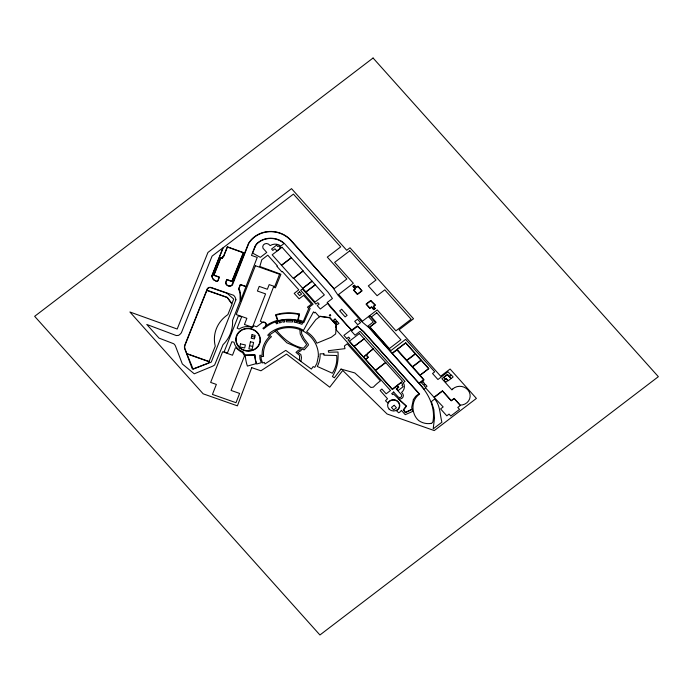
<?xml version="1.0" encoding="UTF-8"?>
<svg xmlns="http://www.w3.org/2000/svg" width="693" height="693" viewBox="0 0 693 693"><rect width="100%" height="100%" fill="white"/><g stroke="black" fill="none" stroke-linecap="round" stroke-linejoin="round"><path stroke-width="1.04" d="M299.515 360.421L299.584 355.448L295.98 352.365L298.432 350.277L299.722 350.121L300.398 348.64L286.928 342.853L275.043 331.159M300.944 361.46L301.481 357.553L300.84 354.513L297.799 352.442L300.944 350.693L301.724 349.029L304.175 349.878L308.29 345.27A1.455 1.343 7.1 0 0 308.134 343.988L304.062 338.556L301.663 333.775L301.507 330.492M346.665 338.539L348.648 337.127L349.826 338.435L347.947 339.873L392.368 389.501L397.219 385.793L398.423 387.136L396.197 388.834L401.351 394.586A2.07 1.914 7.1 0 1 398.206 396.994L393.607 392.021M393.763 392.03L391.71 393.607L392.602 394.612L393.459 393.962L406.211 406.167L403.326 409.823L405.353 412.681L412.318 409.277L412.621 411.443L405.24 414.683L401.36 410.351A6.566 6.072 7.1 0 1 398.674 412.777L396.396 410.663A6.228 5.761 7.1 0 0 399.48 407.354L399.774 405.881A6.228 5.761 7.1 0 0 395.46 400.034A6.228 5.761 7.1 0 0 388.331 402.269L387.941 403.031L385.499 400.762L387.517 398.744L380.171 390.531L381.852 389.024L386.148 393.823L390.48 390.514L336.252 329.937L336.27 324.748L329.894 317.628L319.906 316.233L319.274 316.701L315.246 312.205L314.414 312.829L313.522 311.833L303.525 330.284L299.489 328.309A30.05 27.789 7.1 0 0 269.984 332.891L267.741 335.161L269.49 336.651A27.174 25.121 7.1 0 0 262.188 355.292L259.788 355.318L259.996 358.948L261.313 362.69L256.791 363.981A27.088 25.043 7.1 0 1 255.041 354.842L245.123 355.085L242.983 351.654L242.16 351.429A14.033 12.976 7.1 0 1 234.606 344.23L234.043 342.247L231.886 341.718L227.399 353.014L224.116 351.845L238.461 315.696L241.658 316.831L237.162 328.153L239.102 329.054A14.033 12.976 7.1 0 1 249.48 326.706L252.659 327.572L253.421 325.649L256.627 326.784L261.937 322.73A2.607 2.408 7.1 0 1 265.454 323.198A2.607 2.408 7.1 0 1 265.289 326.464L262.924 328.265L263.643 328.967A36.114 33.394 7.1 0 1 296.907 320.521L303.768 322.721L310.161 308.472L309.113 307.302L313.097 304.262L300.641 290.341L302.399 288.998L315.939 304.123L317.827 302.685L319.126 304.149L317.247 305.578L320.313 309.009L327.642 303.413L330.743 307.562L351.212 329.773L343.901 335.351L346.769 338.556M431.081 423.406L429.14 423.622A15.549 14.38 7.1 0 1 418.728 420.582C410.975 413.955 410.871 399.896 419.611 394.126L363.617 331.583L357.164 325.927L351.775 330.05L347.21 325.606L327.157 302.52L332.432 298.501L328.213 292.403L284.797 243.901C278.239 237.145 266.51 236.348 258.948 241.892A11.694 10.819 7.1 0 0 254.747 246.994L251.498 255.422L257.233 257.406L246.041 286.46L240.306 284.476L238.609 288.886L240.09 293.286L240.099 301.204L232.562 320.391A36.053 33.333 7.1 0 1 223.033 344.69L214.665 364.925A10.724 9.919 7.1 0 1 212.162 366.398L194.265 373.813L182.32 363.964L175.537 346.214A5.942 5.501 7.1 0 0 173.648 343.728L158.992 338.08L146.786 324.454L176.273 335.551L178.56 335.377A10.395 9.615 7.1 0 0 181.41 332.709L212.075 256.115L222.955 247.808L211.668 276.42L213.496 279.816L217.152 281.583L218.148 280.63L219.395 277.07L213.99 275.13L220.876 257.935L222.314 258.446L223.007 256.713L223.518 256.895L227.443 247.072L243.286 252.763L231.834 281.263L226.767 279.435L225.571 282.415A3.933 3.63 7.1 0 0 232.458 285.014L248.796 243.347A25.797 23.857 7.1 0 1 290.194 239.778L332.683 287.24L337.985 295.157L361.434 321.353L369.43 328.066L419.793 384.312C428.863 394.083 435.447 407.917 432.986 421.413A2.876 2.659 7.1 0 1 431.167 423.38L430.206 423.536M251.602 336.495L254.773 337.144M249.558 345.781L252.72 346.431M276.464 330.284C283.454 339.007 292.255 346.015 303.482 348.215L306.696 344.603L302.494 338.712L300.242 334.043L299.87 329.721M451.082 378.525L449.367 376.611L451.42 375.052L453.135 376.966L448.198 380.743L446.041 378.343L445.105 379.054L443.702 377.477L447.427 374.636L450.987 378.612M292.619 320.487L292.515 321.959L286.313 321.786L286.183 320.313L292.619 320.487M240.67 295.954L240.488 301.013L245.954 286.677L240.454 284.771L238.842 288.964L239.847 290.558L240.67 295.954M336.235 327.391L335.629 333.939L331.263 337.266L316.883 343.191A27.72 25.624 7.1 0 0 306.661 331.774L315.826 319.646L319.984 316.467L329.773 317.844L336.01 324.818L335.681 327.339L336.235 327.391M434.511 418.026L433.203 428.846L441.9 422.219C439.847 414.466 440.306 405.318 434.693 399.021L431.375 401.559L433.844 409.572L434.511 418.026M212.093 275.502L212.534 278.378L213.669 279.651L216.051 281.133L217.065 281.332L217.931 280.509L219.083 277.2L213.669 275.26L220.729 257.64L222.167 258.151L222.86 256.419L223.371 256.601L227.295 246.777L243.607 252.633L231.982 281.557L226.914 279.729L225.875 283.116A3.682 3.404 7.1 0 0 231.722 285.325L248.57 243.234A26.048 24.082 7.1 0 1 290.384 239.622L334.078 288.738L346.864 278.984L327.287 257.112L340.679 246.89L293.434 194.109L223.276 247.661L212.093 275.502M294.438 320.746L294.178 322.193L296.188 322.54L296.604 321.119L294.438 320.746M318.33 356.514L316.892 363.34L314.769 367.342L313.167 366.588L311.365 369.074L285.767 350.381L265.012 363.912L264.336 362.387L262.621 363.011L261.218 359.199L261.018 356.566L263.548 356.453A26.395 24.402 7.1 0 1 271.439 336.677L269.404 335.005L276.62 330.197A28.907 26.724 7.1 0 1 298.666 329.158C310.187 332.943 319.014 344.152 318.33 356.514M413.374 399.566L411.737 407.112L411.928 409.242L405.44 412.396L403.629 409.84L406.531 406.159L398.258 398.839L398.735 398.882A3.699 3.422 7.1 0 0 402.85 393.867L401.585 392.455A8.611 7.961 7.1 0 0 403.317 382.683L404.963 381.427L360.1 331.315L355.033 335.187L351.334 331.055L357.501 326.342L363.461 331.644L419.057 393.745L415.635 396.353L413.374 399.566M240.488 343.901L239.821 346.968L244.69 347.973L245.365 344.915L240.488 343.901M250.433 341.814L248.882 348.839L252.044 349.489L253.595 342.463L250.433 341.814M251.992 334.736L251.221 338.245L254.383 338.903L255.163 335.386L251.992 334.736M299.012 314.457L297.704 320.348A37.101 34.295 7.1 0 0 278.04 320.755L276.161 315.142A44.863 41.485 7.1 0 1 299.012 314.457M299.506 314.102L298.198 319.958A20.677 19.118 7.1 0 1 303.274 321.439L308.706 308.584L307.441 307.172L311.452 304.106L303.629 295.374L299.099 298.83L294.204 293.364L298.813 289.839L282.363 271.465L281.852 271.855L276.871 266.285L277.373 265.895L267.784 255.18L261.807 259.736L259.806 266.493L280.89 274.246L275.442 287.829L273.466 287.11L260.377 321.309L262.543 322.228A2.737 2.538 7.1 0 1 266.147 325.641A39.38 36.408 7.1 0 1 276.819 320.547L277.512 320.339L275.519 314.787A42.516 39.302 7.1 0 1 299.506 314.102M297.332 321.301L296.907 322.713L299.055 323.293L299.627 321.924L297.332 321.301M251.724 367.671L237.404 405.847L203.162 393.823L129.912 311.997L177.191 329.028L207.935 252.451L291.528 188.643L346.717 250.294L350.008 247.782L413.548 318.754L399.099 329.781L440.67 376.212L450.095 369.022L476.403 398.414L434.268 430.578L387.066 413.981L342.74 370.478L329.738 387.188L286.547 354.062L260.94 370.781L251.724 367.671M254.981 247.08L252.65 253.118L260.334 257.337L266.744 252.443L263.002 248.259A3.751 3.465 7.1 0 1 268.468 244.092L270.209 245.617A8.662 8.013 7.1 0 1 280.804 246.006L284.017 243.546C277.538 237.301 266.32 236.781 259.095 242.082A11.452 10.586 7.1 0 0 254.981 247.08M244.525 355.83L231.081 390.436L239.605 393.416L236.001 402.702L212.439 394.43L216.355 384.416L210.655 382.415L222.644 351.758L232.501 355.223L235.325 347.99L236.07 347.652A19.906 18.399 7.1 0 0 242.619 352.642L244.525 355.83M255.396 265.722L236.226 314.553L246.864 318.304L244.447 324.48L252.46 327.304L265.575 293.901L257.406 291.025L259.225 286.391L267.351 289.258L269.17 284.606L274.723 286.564L279.556 274.246L255.396 265.722M209.017 361.729L208.515 362.993L193.044 368.971L186.911 353.863L209.017 361.729M209.355 360.888L209.104 361.512L186.807 353.586L185.213 349.35A6.055 5.596 7.1 0 1 185.057 345.131L206.861 290.48L227.252 297.54L232.042 304.192L227.867 314.639A33.212 30.7 7.1 0 0 215.263 346.128L209.355 360.888M235.889 299.783L211.244 362.127L192.966 369.204L192.186 368.607L184.988 349.437A6.306 5.83 7.1 0 1 184.823 345.045L207.372 288.522L208.792 287.439L210.672 287.344L233.541 295.261A7.762 7.173 7.1 0 1 235.889 299.783M207.579 288.669L206.982 290.176L227.365 297.427L231.904 303.586L233.723 299.073L227.018 293.252L210.637 287.578L208.888 287.664L207.579 288.669M300.251 322.098L299.679 323.458L301.949 324.307L302.607 322.973L300.251 322.098M341.043 369.066L334.347 377.789L332.415 376.533A44.413 41.06 7.1 0 0 337.863 360.395A58.359 53.95 7.1 0 0 338.054 352.789L338.011 352.018L328.56 352.243L328.309 350.71L344.993 348.648L344.412 345.972L347.21 343.832L380.414 380.916A52.183 48.241 7.1 0 0 373.38 387.153L370.85 387.456L354.816 372.947L341.043 369.066M452.668 389.05L451.931 389.89L441.917 378.707L447.522 374.428L449.307 376.42L451.013 375.112L448.05 371.803L437.933 379.53L432.536 373.501L434.702 371.846L405.622 339.362L390.878 350.615L369.716 326.966L375.701 322.401L369.75 315.765L368.546 316.684L373.293 321.985L367.862 326.134L392.073 353.187L405.726 342.766L428.863 368.615L420.045 375.346L424.099 379.868L419.265 383.55L424.107 389.241L425.727 388.011L434.009 397.254L442.446 390.809L451.238 400.623L454.158 398.397L460.195 405.136A10.178 9.407 7.1 0 0 469.308 392.108A10.178 9.407 7.1 0 0 452.668 389.05M373.068 58.013L34.65 316.32L319.932 634.987L658.35 376.68L373.068 58.013M276.568 245.192L271.561 249.021L272.817 250.424L274.965 248.778L276.879 250.918L280.223 248.363L279.695 247.773L280.483 247.167A4.461 4.123 7.1 0 0 278.69 245.937L277.824 246.595L276.568 245.192M282.051 247.262L272.158 254.807L281.445 265.185L291.337 257.64L282.051 247.262M291.467 257.805L281.583 265.341L293.269 278.395L303.144 270.85L291.467 257.805M303.058 271.119L293.719 278.239L302.676 288.245L312.006 281.115L303.058 271.119M349.818 250.779L334.641 262.361L353.335 283.238L338.6 294.49L362.474 321.154L377.209 309.91L395.928 330.821L411.105 319.23L384.797 289.847L377.105 295.712L368.321 285.897L376.004 280.024L349.818 250.779M312.136 281.263L302.806 288.392L305.882 291.831L315.22 284.702L312.136 281.263M299.584 291.848L297.618 293.347L299.619 295.582L301.576 294.083L299.584 291.848M315.384 284.892L306.055 292.022L315.02 302.044L324.359 294.915L315.384 284.892M354.426 285.23L352.884 286.408L355.093 288.886L353.491 290.107L357.371 294.438L362.084 290.852L357.865 286.14L356.306 287.326L354.426 285.23M354.4 285.559L353.231 286.443L355.448 288.92L353.846 290.142L357.406 294.118L361.729 290.817L357.831 286.46L356.271 287.647L354.4 285.559M330.119 314.761L329.314 315.376L329.955 316.086L330.752 315.471L330.119 314.761M341.684 309.303L339.7 310.819L345.14 316.892L347.124 315.384L341.684 309.303M335.04 319.031L333.584 320.14L335.256 322.011L336.703 320.902L335.04 319.031M337.274 321.535L335.819 322.643L337.491 324.506L338.938 323.397L337.274 321.535M370.746 300.528L366.043 304.114L369.863 308.385L371.448 307.172L373.7 309.693L375.303 308.472L373.536 306.497L375.389 305.085L370.746 300.528M370.712 300.849L366.389 304.149L369.889 308.056L371.474 306.852L373.735 309.373L374.956 308.437L373.189 306.462L375.043 305.05L370.712 300.849M357.501 319.239L354.712 321.361L357.735 324.74L360.525 322.609L357.501 319.239M376.767 312.829L371.361 316.961L376.117 322.271L369.889 327.018L389.249 348.648L400.883 339.769L376.767 312.829M359.407 333.541L349.385 341.199L354.062 346.422L364.085 338.764L359.407 333.541M364.18 338.868L354.149 346.517L363.487 356.956L373.137 348.874L364.18 338.868M373.232 348.986L367.385 353.447L367.775 353.88L366.285 355.015L368.338 357.311L365.627 359.381L375.355 370.244L385.585 362.43L373.232 348.986M366.173 355.102L363.574 357.086L365.506 359.243L368.104 357.259L366.173 355.102M405.648 343.009L397.141 349.506L406.73 360.221L415.246 353.725L405.648 343.009M396.942 349.948L392.333 353.465L418.918 383.177L423.536 379.651L396.942 349.948M385.767 362.63L375.537 370.443L392.264 389.128L402.494 381.315L385.767 362.63M415.488 353.993L406.973 360.49L412.482 366.649L420.998 360.143L415.488 353.993M421.179 360.351L412.673 366.848L420.088 375.138L428.603 368.641L421.179 360.351M400.814 382.831L397.262 385.542L398.787 387.248L396.621 388.894L398.12 390.566L403.205 386.685L401.94 385.273L402.564 384.788A11.885 10.993 7.1 0 0 401.697 382.683L400.814 382.831M422.912 381.678L421.457 382.787L423.128 384.65L424.584 383.541L422.912 381.678M394.213 405.292L391.458 407.389L393.693 409.884L396.448 407.787L394.213 405.292M425.337 384.39L423.891 385.499L425.554 387.361L427.009 386.252L425.337 384.39M446.058 378.776L444.031 380.327L445.738 382.224L447.765 380.682L446.058 378.776M442.498 391.095L434.173 397.444L443.173 406.938L440.609 408.905L446.803 415.817L449.073 414.085L450.796 416.017L459.511 409.364L457.787 407.432L460.351 405.474L454.158 398.562L451.204 400.814L442.498 391.095M277.469 321.933L275.875 322.418L276.472 323.796L277.988 323.328L277.469 321.933M279.218 321.396L279.504 322.869L281.315 322.479L280.942 321.041L279.218 321.396M256.349 363.591L247.384 366.077A47.28 43.711 7.1 0 1 245.287 355.258L254.695 355.067A33.585 31.046 7.1 0 0 256.349 363.591M284.425 320.504L282.666 320.694L282.961 322.15L284.632 321.968L284.425 320.504M323.856 353.802L320.079 353.846A27.555 25.476 7.1 0 1 317.281 366.45L332.363 373.215A31.514 29.132 7.1 0 0 336.694 355.5L323.926 355.18A10.603 9.797 7.1 0 0 323.856 353.802M389.128 409.13A5.977 5.527 7.1 0 0 399.246 407.285A5.977 5.527 7.1 0 0 392.299 400.06A5.977 5.527 7.1 0 0 389.128 409.13M239.917 348.137A12.344 11.409 7.1 0 0 260.161 342.229A12.344 11.409 7.1 0 0 244.179 328.829A12.344 11.409 7.1 0 0 239.917 348.137M240.168 347.877A11.954 11.053 7.1 0 0 259.788 342.151A11.954 11.053 7.1 0 0 244.3 329.166A11.954 11.053 7.1 0 0 240.168 347.877"/></g></svg>
